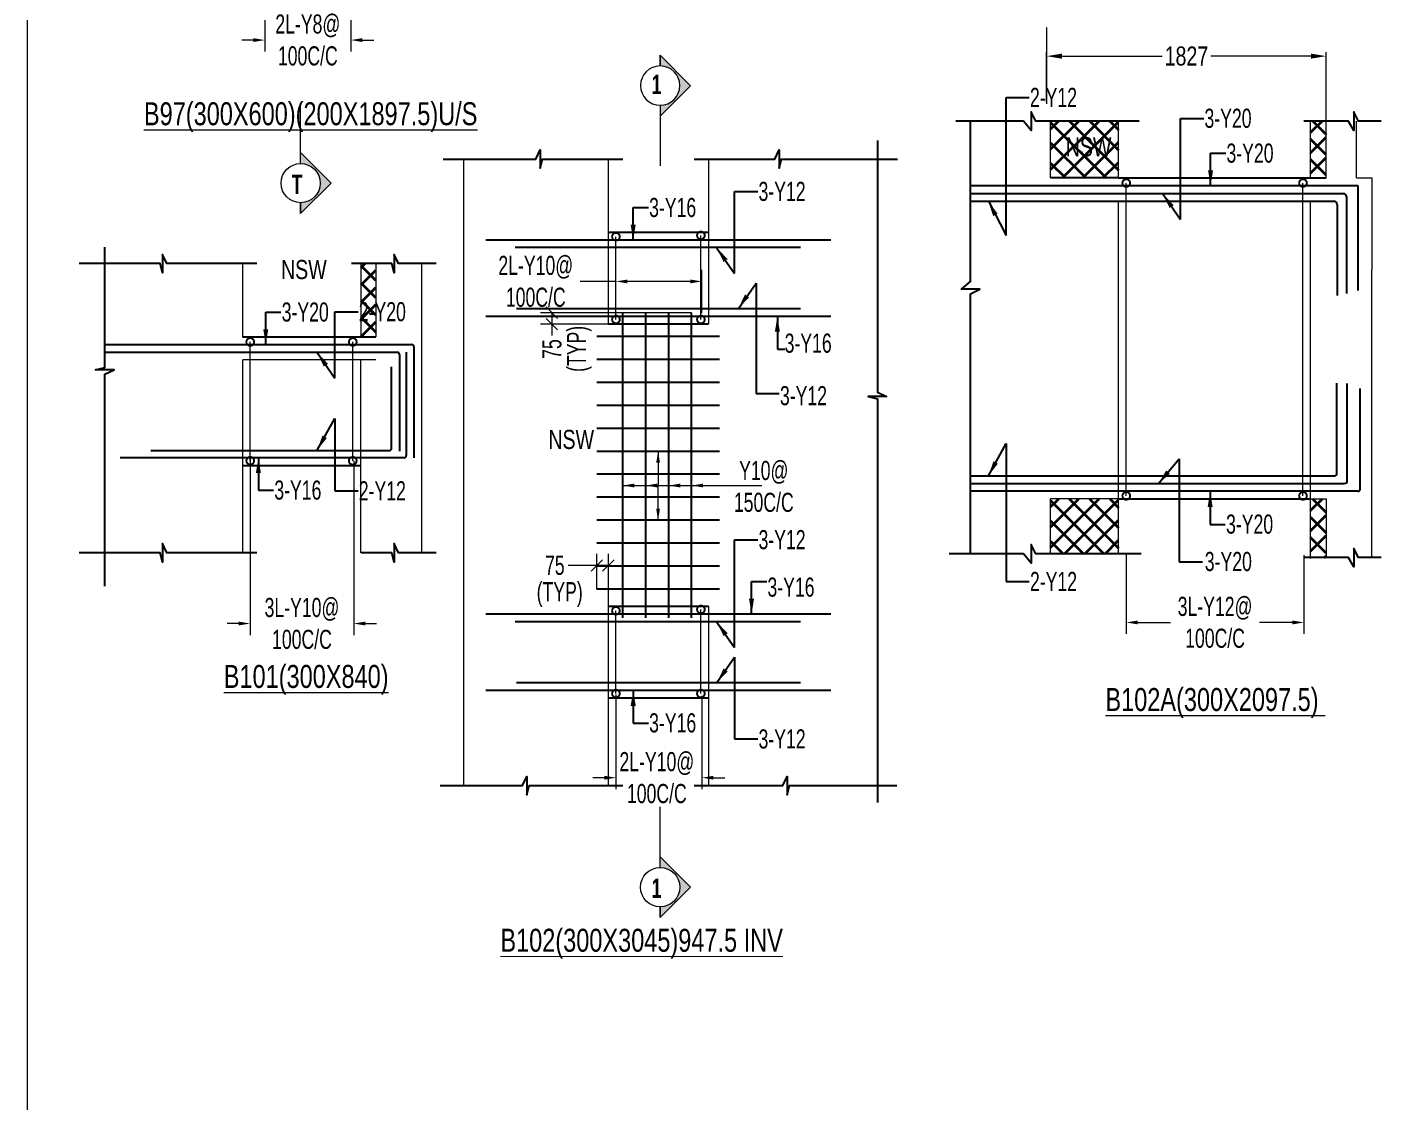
# Model space of a CAD drawing. Header units: millimetres. Extents: x -2697 to 288508, y -1308 to 60928.
# Drawn here: x 83126 to 92082, y 10589 to 17617 of the extents above; entities that cross this region are included whole.
import ezdxf

# ---------------------------------------------------------------- set-up
doc = ezdxf.new("R2010")
doc.units = ezdxf.units.MM
doc.header["$LTSCALE"] = 100
for name, pattern in [('ACAD_ISO04W100', [30, 24, -3, 0, -3]), ('CONTINOUS', [0]), ('CONTINU', [0]), ('HIDDEN', [0.375, 0.25, -0.125])]:
    doc.linetypes.add(name, pattern=pattern)
doc.layers.get('Defpoints').update_dxf_attribs({"color": 1, "lineweight": 0})
for name, color, linetype in [('-S-ARROW', 253, 'Continuous'), ('-S-MISC', 8, 'Continuous'), ('-STR-BEAM', 7, 'CONTINU'), ('-STR-REINF', 3, 'Continuous'), ('-STR-TEXT', 6, 'Continuous')]:
    doc.layers.add(name, color=color, linetype=linetype)
for name, color, linetype, lineweight in [('-S-STIRUP', 11, 'Continuous', 9), ('-S-TEXT', 6, 'Continuous', 0), ('-STR-COLUMN', 5, 'HIDDEN', 13), ('-STR-RF-DIM', 252, 'CONTINOUS', 20), ('A-ANNO-GRID-LINE', 252, 'ACAD_ISO04W100', 20), ('G-ANNO-SYMB', 8, 'CONTINOUS', 9), ('GRID DIM', 252, 'Continuous', 9), ('S-COL HATCH', 9, 'Continuous', 35), ('SEC TEXT', 9, 'Continuous', 18), ('SLAB LINE', 254, 'HIDDEN', 20)]:
    doc.layers.add(name, color=color, linetype=linetype, lineweight=lineweight)
doc.styles.add('BEAM-LS', font='romans.shx', dxfattribs={"width": 0.8})
doc.styles.add('SOBHA', font='swisscl.ttf', dxfattribs={"width": 0.9})
doc.styles.add('sobha.sed', font='swisscl.ttf')
doc.styles.add('Swis721 LtCn BT_B', font='', dxfattribs={"width": 0.9, "height": 250})
doc.styles.get('Swis721 LtCn BT_B').set_extended_font_data('Swis721 LtCn BT', bold=True)
doc.dimstyles.new('S-50', dxfattribs={"dimscale": 50, "dimtxt": 2.5, "dimasz": 2, "dimexe": 0.5, "dimexo": 0.25, "dimgap": 0.25, "dimtad": 0, "dimdec": 0, "dimrnd": 0.0005, "dimzin": 0, "dimdsep": 46, "dimtxsty": 'sobha.sed', "dimblk": 'OBLIQUE', "dimcen": 0.09, "dimclrd": 8, "dimclre": 8, "dimclrt": 6, "dimadec": 0, "dimazin": 0, "dimtfac": 1, "dimtdec": 0, "dimtofl": 0, "dimtmove": 2, "dimatfit": 3, "dimfxl": 0.18, "dimtolj": 1, "dimtzin": 0, "dimlwd": -1, "dimlwe": -1, "dimarcsym": 0})
doc.dimstyles.new('S-DIM50', dxfattribs={"dimscale": 50, "dimtxt": 2.5, "dimasz": 1.5, "dimexe": 1.5, "dimexo": 1, "dimgap": 0.5, "dimtad": 0, "dimdec": 0, "dimzin": 0, "dimdsep": 46, "dimtxsty": 'SOBHA', "dimcen": 0.09, "dimclrd": 256, "dimclre": 256, "dimclrt": 6, "dimadec": 5, "dimazin": 0, "dimtfac": 1, "dimtdec": 0, "dimtofl": 0, "dimtmove": 0, "dimatfit": 3, "dimfxl": 0.18, "dimtolj": 1, "dimtzin": 0, "dimlwd": -1, "dimlwe": -1, "dimarcsym": 0})
doc.dimstyles.new('STIRUP', dxfattribs={"dimscale": 50, "dimtxt": 2.5, "dimasz": 2.2, "dimexe": 0, "dimexo": 0, "dimgap": 0.5, "dimtad": 0, "dimdec": 0, "dimzin": 0, "dimdsep": 46, "dimtxsty": 'BEAM-LS', "dimblk": 'DOTSMALL', "dimcen": 0.09, "dimclrd": 256, "dimclre": 256, "dimclrt": 256, "dimadec": 5, "dimazin": 0, "dimtfac": 1, "dimtdec": 0, "dimtofl": 0, "dimtmove": 0, "dimatfit": 3, "dimldrblk": 'DOTSMALL', "dimfxl": 0, "dimfxlon": 1, "dimtolj": 1, "dimtzin": 0, "dimlwd": -1, "dimlwe": -1, "dimarcsym": 0})
pattern_1 = [(45, (-108840.11, 120190.03), (-66.29126, 66.29126), []), (135, (-108840.11, 120190.03), (-66.29126, -66.29126), [])]
pattern_2 = [(45, (-108840.115, 119840.69), (-66.29126, 66.29126), []), (135, (-108840.115, 119840.69), (-66.29126, -66.29126), [])]

# ---------------------------------------------------------------- blocks, each defined once
blk = doc.blocks.new('*D653')
at = {"layer": '-STR-RF-DIM', "transparency": 16777216}
for p, q in [((84678.4, 18610.2), (84678.4, 17459.6)), ((85239.9, 18618.2), (85239.9, 17459.6)), ((84603.4, 17534.6), (84528.4, 17534.6)), ((85314.9, 17534.6), (85389.9, 17534.6))]:
    blk.add_line(p, q, dxfattribs=at)
for points in [[(84603.4, 17547.1), (84603.4, 17522.1), (84678.4, 17534.6)], [(85314.9, 17547.1), (85314.9, 17522.1), (85239.9, 17534.6)]]:
    blk.add_solid(points, dxfattribs=at)
at = {"layer": 'Defpoints', "color": 0, "transparency": 16777216}
for p in [(84678.4, 18610.2, 0), (85239.9, 18618.2, 0), (84678.4, 17534.6)]:
    blk.add_point(p, dxfattribs=at)
at = {"layer": '-STR-RF-DIM', "color": 6, "transparency": 16777216, "insert": (84959.2, 17534.6), "char_height": 125, "attachment_point": 5, "style": 'SOBHA'}
blk.add_mtext('\\A1;2L-Y8@\\P100C/C', dxfattribs=at)
blk = doc.blocks.new('_Oblique')
at = {"color": 0, "linetype": 'ByBlock', "lineweight": -2}
blk.add_line((-0.5, -0.5), (0.5, 0.5), dxfattribs=at)
blk = doc.blocks.new('*D691')
at = {"layer": '-STR-RF-DIM', "transparency": 16777216}
for p, q in [((84582.8, 14796.3), (84582.8, 13645.7)), ((85259.2, 14784.6), (85259.2, 13645.7)), ((84507.8, 13720.7), (84432.8, 13720.7)), ((85334.2, 13720.7), (85409.2, 13720.7))]:
    blk.add_line(p, q, dxfattribs=at)
for points in [[(84507.8, 13733.2), (84507.8, 13708.2), (84582.8, 13720.7)], [(85334.2, 13733.2), (85334.2, 13708.2), (85259.2, 13720.7)]]:
    blk.add_solid(points, dxfattribs=at)
at = {"layer": 'Defpoints', "color": 0, "transparency": 16777216}
for p in [(84582.8, 14796.3, 0), (85259.2, 14784.6, 178586.6), (84582.8, 13720.7)]:
    blk.add_point(p, dxfattribs=at)
at = {"layer": '-STR-RF-DIM', "color": 6, "transparency": 16777216, "insert": (84921, 13720.7), "char_height": 125, "attachment_point": 5, "style": 'SOBHA'}
blk.add_mtext('\\A1;3L-Y10@\\P100C/C', dxfattribs=at)
blk = doc.blocks.new('_DotSmall')
at = {"color": 0, "linetype": 'ByBlock', "const_width": 0.5}
blk.add_lwpolyline([(-0.0625, 0, 1), (0.0625, 0, 1)], format="xyb", close=True, dxfattribs=at)
blk = doc.blocks.new('*D692')
at = {"layer": '-S-STIRUP', "ltscale": 100, "transparency": 16777216}
blk.add_line((85253, 14784.6), (85253, 15561.3), dxfattribs=at)
at = {"layer": 'Defpoints', "color": 0, "linetype": 'CONTINU', "ltscale": 100, "transparency": 16777216}
for p in [(85253, 15561.3), (85253, 15561.3), (85253, 14784.6)]:
    blk.add_point(p, dxfattribs=at)
at = {"layer": '-S-STIRUP', "linetype": 'CONTINU', "ltscale": 100, "transparency": 16777216, "xscale": 100, "yscale": 100, "zscale": 100}
for p, rotation in [((85253, 15561.3), 90), ((85253, 14784.6), 270)]:
    blk.add_blockref('_DotSmall', p, dxfattribs=dict(at, rotation=rotation))
blk = doc.blocks.new('*D693')
at = {"layer": '-S-STIRUP', "ltscale": 100, "transparency": 16777216}
blk.add_line((84582.8, 14784.6), (84582.8, 15561.3), dxfattribs=at)
at = {"layer": 'Defpoints', "color": 0, "linetype": 'CONTINU', "ltscale": 100, "transparency": 16777216}
for p in [(84582.8, 15561.3), (84582.8, 15561.3), (84582.8, 14784.6)]:
    blk.add_point(p, dxfattribs=at)
at = {"layer": '-S-STIRUP', "linetype": 'CONTINU', "ltscale": 100, "transparency": 16777216, "xscale": 100, "yscale": 100, "zscale": 100}
for p, rotation in [((84582.8, 15561.3), 90), ((84582.8, 14784.6), 270)]:
    blk.add_blockref('_DotSmall', p, dxfattribs=dict(at, rotation=rotation))
blk = doc.blocks.new('*D694')
at = {"layer": '-STR-RF-DIM', "transparency": 16777216}
for p, q in [((86973.1, 13256.7), (86973.1, 12637.9)), ((87534.6, 13248.7), (87534.6, 12637.9)), ((86898.1, 12712.9), (86823.1, 12712.9)), ((87609.6, 12712.9), (87684.6, 12712.9))]:
    blk.add_line(p, q, dxfattribs=at)
for points in [[(86898.1, 12725.4), (86898.1, 12700.4), (86973.1, 12712.9)], [(87609.6, 12725.4), (87609.6, 12700.4), (87534.6, 12712.9)]]:
    blk.add_solid(points, dxfattribs=at)
at = {"layer": 'Defpoints', "color": 0, "transparency": 16777216}
for p in [(86973.1, 13256.7, 0), (87534.6, 13248.7, 0), (87534.6, 12712.9)]:
    blk.add_point(p, dxfattribs=at)
at = {"layer": '-STR-RF-DIM', "color": 6, "transparency": 16777216, "insert": (87240.4, 12712.9), "char_height": 125, "attachment_point": 5, "style": 'SOBHA'}
blk.add_mtext('\\A1;2L-Y10@\\P100C/C', dxfattribs=at)
blk = doc.blocks.new('*D695')
at = {"layer": '-S-STIRUP', "ltscale": 100, "transparency": 16777216}
blk.add_line((86973.1, 13263), (86973.1, 13804.3), dxfattribs=at)
at = {"layer": 'Defpoints', "color": 0, "linetype": 'CONTINU', "ltscale": 100, "transparency": 16777216}
for p in [(86973.1, 13804.3), (86973.1, 13804.3), (86973.1, 13263)]:
    blk.add_point(p, dxfattribs=at)
at = {"layer": '-S-STIRUP', "linetype": 'CONTINU', "ltscale": 100, "transparency": 16777216, "xscale": 100, "yscale": 100, "zscale": 100}
for p, rotation in [((86973.1, 13804.3), 90), ((86973.1, 13263), 270)]:
    blk.add_blockref('_DotSmall', p, dxfattribs=dict(at, rotation=rotation))
blk = doc.blocks.new('*D696')
at = {"layer": '-S-STIRUP', "ltscale": 100, "transparency": 16777216}
blk.add_line((87528.4, 13263), (87528.4, 13812.8), dxfattribs=at)
at = {"layer": 'Defpoints', "color": 0, "linetype": 'CONTINU', "ltscale": 100, "transparency": 16777216}
for p in [(87528.4, 13812.8), (87528.4, 13812.8), (87528.4, 13263)]:
    blk.add_point(p, dxfattribs=at)
at = {"layer": '-S-STIRUP', "linetype": 'CONTINU', "ltscale": 100, "transparency": 16777216, "xscale": 100, "yscale": 100, "zscale": 100}
for p, rotation in [((87528.4, 13812.8), 90), ((87528.4, 13263), 270)]:
    blk.add_blockref('_DotSmall', p, dxfattribs=dict(at, rotation=rotation))
blk = doc.blocks.new('*D697')
at = {"layer": '-S-STIRUP', "ltscale": 100, "transparency": 16777216}
blk.add_line((90308.6, 14555.2), (90308.6, 16600.2), dxfattribs=at)
at = {"layer": 'Defpoints', "color": 0, "linetype": 'CONTINU', "ltscale": 100, "transparency": 16777216}
for p in [(90308.6, 16600.2), (90308.6, 16600.2), (90308.6, 14555.2)]:
    blk.add_point(p, dxfattribs=at)
at = {"layer": '-S-STIRUP', "linetype": 'CONTINU', "ltscale": 100, "transparency": 16777216, "xscale": 100, "yscale": 100, "zscale": 100}
for p, rotation in [((90308.6, 16600.2), 90), ((90308.6, 14555.2), 270)]:
    blk.add_blockref('_DotSmall', p, dxfattribs=dict(at, rotation=rotation))
blk = doc.blocks.new('*D698')
at = {"layer": '-S-STIRUP', "ltscale": 100, "transparency": 16777216}
blk.add_line((91463.6, 14554.9), (91463.6, 16600.2), dxfattribs=at)
at = {"layer": 'Defpoints', "color": 0, "linetype": 'CONTINU', "ltscale": 100, "transparency": 16777216}
for p in [(91463.6, 16600.2), (91463.6, 16600.2), (91463.6, 14554.9)]:
    blk.add_point(p, dxfattribs=at)
at = {"layer": '-S-STIRUP', "linetype": 'CONTINU', "ltscale": 100, "transparency": 16777216, "xscale": 100, "yscale": 100, "zscale": 100}
for p, rotation in [((91463.6, 16600.2), 90), ((91463.6, 14554.9), 270)]:
    blk.add_blockref('_DotSmall', p, dxfattribs=dict(at, rotation=rotation))
blk = doc.blocks.new('*D699')
at = {"layer": '-STR-RF-DIM', "transparency": 16777216}
for p, q in [((90308.6, 14176.1), (90308.6, 13652.9)), ((91469.5, 14168.6), (91469.5, 13652.9)), ((90383.6, 13727.9), (90597.9, 13727.9)), ((91394.5, 13727.9), (91180.2, 13727.9))]:
    blk.add_line(p, q, dxfattribs=at)
for points in [[(90383.6, 13740.4), (90383.6, 13715.4), (90308.6, 13727.9)], [(91394.5, 13740.4), (91394.5, 13715.4), (91469.5, 13727.9)]]:
    blk.add_solid(points, dxfattribs=at)
at = {"layer": 'Defpoints', "color": 0, "transparency": 16777216}
for p in [(90308.6, 14176.1), (91469.5, 14168.6), (91469.5, 13727.9)]:
    blk.add_point(p, dxfattribs=at)
at = {"layer": '-STR-RF-DIM', "color": 6, "transparency": 16777216, "insert": (90889, 13727.9), "char_height": 125, "attachment_point": 5, "style": 'SOBHA'}
blk.add_mtext('\\A1;3L-Y12@\\P100C/C', dxfattribs=at)
blk = doc.blocks.new('*D700')
at = {"layer": 'Defpoints', "color": 0, "transparency": 16777216}
for p in [(89788.2, 17429.6), (89788.2, 17118.6, 0), (91615.5, 16633.2, 0)]:
    blk.add_point(p, dxfattribs=at)
at = {"layer": 'GRID DIM', "transparency": 16777216}
for p, q in [((89788.2, 17131.1), (89788.2, 17454.6)), ((89888.2, 17429.6), (90543, 17429.6)), ((91515.5, 17429.6), (90860.7, 17429.6)), ((91615.5, 16645.7), (91615.5, 17454.6))]:
    blk.add_line(p, q, dxfattribs=at)
for points in [[(89888.2, 17446.2), (89888.2, 17412.9), (89788.2, 17429.6)], [(91515.5, 17446.2), (91515.5, 17412.9), (91615.5, 17429.6)]]:
    blk.add_solid(points, dxfattribs=at)
at = {"layer": 'GRID DIM', "color": 13, "transparency": 16777216, "insert": (90701.8, 17429.6), "char_height": 125, "attachment_point": 5, "style": 'sobha.sed'}
blk.add_mtext('\\A1;1827', dxfattribs=at)
blk = doc.blocks.new('Detail View - M_Section Head - Structural Type 1-785420-STILT FLOOR FRAMING PLAN')
at = {"layer": 'G-ANNO-SYMB'}
h = blk.add_hatch(color=9, dxfattribs=at)
edge = h.paths.add_edge_path(flags=0)
edge.add_line((-8.5, 0), (-9.86, 0))
edge.add_line((-9.86, 0), (-5.99, 3.87))
edge.add_line((-5.99, 3.87), (-2.12, 0))
edge.add_line((-2.12, 0), (-3.5, 0))
edge.add_arc((-6, 0), 2.5, 360, 540)
for p, q in [((-5.99, 3.87), (-9.86, 0)), ((-5.99, 3.87), (-2.12, 0)), ((-8.5, 0), (-9.86, 0)), ((-3.5, 0), (-2.12, 0))]:
    blk.add_line(p, q, dxfattribs=at)
at = {"layer": 'G-ANNO-SYMB', "color": 5}
for p, q in [((-5.99, 3.87), (-9.86, 0)), ((-2.12, 0), (-5.99, 3.87)), ((-9.86, 0), (-8.5, 0)), ((-3.5, 0), (4.24, 0)), ((-3.5, 0), (-2.12, 0))]:
    blk.add_line(p, q, dxfattribs=at)
at = {"layer": 'G-ANNO-SYMB'}
blk.add_arc((-6, 0), 2.5, 360, 180, dxfattribs=at)
at = {"layer": 'G-ANNO-SYMB', "color": 5}
for start, end in [(360, 180), (180, 360)]:
    blk.add_arc((-6, 0), 2.5, start, end, dxfattribs=at)
blk = doc.blocks.new('*D795')
at = {"layer": '-STR-RF-DIM', "transparency": 16777216}
for p, q in [((86973.1, 15765.8), (86973.1, 16032)), ((87534.6, 15748.8), (87534.6, 16032)), ((86973.1, 15957), (86740.3, 15957)), ((87459.6, 15957), (87048.1, 15957))]:
    blk.add_line(p, q, dxfattribs=at)
for points in [[(87048.1, 15969.5), (87048.1, 15944.5), (86973.1, 15957)], [(87459.6, 15969.5), (87459.6, 15944.5), (87534.6, 15957)]]:
    blk.add_solid(points, dxfattribs=at)
at = {"layer": 'Defpoints', "color": 0, "transparency": 16777216}
for p in [(87534.6, 15957), (86973.1, 15765.8, 0), (87534.6, 15748.8, 0)]:
    blk.add_point(p, dxfattribs=at)
at = {"layer": '-STR-RF-DIM', "color": 6, "transparency": 16777216, "insert": (86449.2, 15957), "char_height": 125, "attachment_point": 5, "style": 'SOBHA'}
blk.add_mtext('\\A1;2L-Y10@\\P100C/C', dxfattribs=at)
blk = doc.blocks.new('*D796')
at = {"layer": '-S-STIRUP', "ltscale": 100, "transparency": 16777216}
blk.add_line((86973.1, 15708), (86973.1, 16249.3), dxfattribs=at)
at = {"layer": 'Defpoints', "color": 0, "linetype": 'CONTINU', "ltscale": 100, "transparency": 16777216}
for p in [(86973.1, 16249.3), (86973.1, 16249.3), (86973.1, 15708)]:
    blk.add_point(p, dxfattribs=at)
at = {"layer": '-S-STIRUP', "linetype": 'CONTINU', "ltscale": 100, "transparency": 16777216, "xscale": 100, "yscale": 100, "zscale": 100}
for p, rotation in [((86973.1, 16249.3), 90), ((86973.1, 15708), 270)]:
    blk.add_blockref('_DotSmall', p, dxfattribs=dict(at, rotation=rotation))
blk = doc.blocks.new('*D797')
at = {"layer": '-S-STIRUP', "ltscale": 100, "transparency": 16777216}
blk.add_line((87528.4, 15708), (87528.4, 16257.8), dxfattribs=at)
at = {"layer": 'Defpoints', "color": 0, "linetype": 'CONTINU', "ltscale": 100, "transparency": 16777216}
for p in [(87528.4, 16257.8), (87528.4, 16257.8), (87528.4, 15708)]:
    blk.add_point(p, dxfattribs=at)
at = {"layer": '-S-STIRUP', "linetype": 'CONTINU', "ltscale": 100, "transparency": 16777216, "xscale": 100, "yscale": 100, "zscale": 100}
for p, rotation in [((87528.4, 16257.8), 90), ((87528.4, 15708), 270)]:
    blk.add_blockref('_DotSmall', p, dxfattribs=dict(at, rotation=rotation))
blk = doc.blocks.new('*D798')
at = {"layer": '-STR-RF-DIM', "transparency": 16777216}
for p, q in [((87468, 15752.7), (86479.7, 15752.7)), ((86929.4, 15677.7), (86479.7, 15677.7)), ((86554.7, 15752.7), (86554.7, 15677.7)), ((86554.7, 15677.7), (86554.7, 15602.7))]:
    blk.add_line(p, q, dxfattribs=at)
at = {"layer": 'Defpoints', "color": 0, "transparency": 16777216}
for p in [(86554.7, 15677.7), (86929.4, 15677.7, 0), (87468, 15752.7)]:
    blk.add_point(p, dxfattribs=at)
at = {"layer": '-STR-RF-DIM', "transparency": 16777216, "xscale": 75, "yscale": 75, "zscale": 75}
for p, rotation in [((86554.7, 15752.7), 90), ((86554.7, 15677.7), 270)]:
    blk.add_blockref('_Oblique', p, dxfattribs=dict(at, rotation=rotation))
at = {"layer": '-STR-RF-DIM', "color": 6, "transparency": 16777216, "insert": (86554.7, 15515.1), "char_height": 125, "attachment_point": 5, "rotation": 90, "style": 'SOBHA'}
blk.add_mtext('\\A1;75', dxfattribs=at)
blk = doc.blocks.new('*D799')
at = {"layer": '-STR-RF-DIM', "transparency": 16777216}
for p, q in [((86847.9, 13946.3), (86847.9, 14175.6)), ((86923.4, 13832.7), (86923.4, 14175.6)), ((86847.9, 14100.6), (86660.9, 14100.6)), ((86923.4, 14100.6), (86847.9, 14100.6))]:
    blk.add_line(p, q, dxfattribs=at)
at = {"layer": 'Defpoints', "color": 0, "transparency": 16777216}
for p in [(86923.4, 14100.6), (86847.9, 13946.3, 0), (86923.4, 13832.7, 0)]:
    blk.add_point(p, dxfattribs=at)
at = {"layer": '-STR-RF-DIM', "transparency": 16777216, "xscale": 75, "yscale": 75, "zscale": 75, "rotation": 180}
blk.add_blockref('_Oblique', (86847.9, 14100.6), dxfattribs=at)
at = {"layer": '-STR-RF-DIM', "transparency": 16777216, "xscale": 75, "yscale": 75, "zscale": 75}
blk.add_blockref('_Oblique', (86923.4, 14100.6), dxfattribs=at)
at = {"layer": '-STR-RF-DIM', "color": 6, "transparency": 16777216, "insert": (86573.4, 14100.6), "char_height": 125, "attachment_point": 5, "style": 'SOBHA'}
blk.add_mtext('\\A1;75', dxfattribs=at)

msp = doc.modelspace()

# ---------------------------------------------------------------- hatches: boundary and pattern name
at = {"layer": 'S-COL HATCH'}
h = msp.add_hatch(dxfattribs=at)
h.set_pattern_fill('ANSI37', color=253, scale=750)
h.set_pattern_definition(pattern_1)
h.paths.add_polyline_path([(90258.58, 16633.2), (89813.58, 16633.2), (89813.58, 17005.12), (90258.58, 17005.12)])
h = msp.add_hatch(dxfattribs=at)
h.set_pattern_fill('ANSI37', color=253, scale=750)
h.set_pattern_definition(pattern_1)
h.paths.add_polyline_path([(91513.58, 16633.2), (91615.48, 16633.2), (91615.48, 17005.13), (91513.58, 17005.13)])
h = msp.add_hatch(dxfattribs=at)
h.set_pattern_fill('ANSI37', color=253, scale=25)
h.paths.add_polyline_path([(85402.7, 15594.3), (85306.86, 15594.3), (85306.86, 16073.39), (85402.7, 16073.39)])
h = msp.add_hatch(dxfattribs=at)
h.set_pattern_fill('ANSI37', color=253, scale=750)
h.set_pattern_definition(pattern_2)
h.paths.add_polyline_path([(90258.58, 14536.06), (89813.58, 14536.06), (89813.58, 14176.87), (90258.58, 14176.87)])
h = msp.add_hatch(dxfattribs=at)
h.set_pattern_fill('ANSI37', color=253, scale=750)
h.set_pattern_definition(pattern_2)
h.paths.add_polyline_path([(91513.58, 14535.69), (91615.47, 14535.69), (91615.47, 14150.26), (91513.58, 14150.26)])

# ---------------------------------------------------------------- linework, layer by layer
at = {"layer": '-S-MISC', "linetype": 'ByBlock', "ltscale": 1000, "elevation": 0}
for points in [[(90392.73, 17005.11), (89717.87, 17005.12), (89687, 17064.78), (89687, 16944.62), (89637.15, 17005.12), (89193.72, 17005.12)], [(91973.56, 17005.13), (91825.98, 17005.13), (91795.11, 17064.78), (91795.11, 16944.62), (91761.44, 17005.13), (91469.51, 17005.13)], [(89291.18, 14176.88), (89291.19, 15875.71), (89350.85, 15906.58), (89230.68, 15906.58), (89291.19, 15956.43), (89291.19, 17005.12)], [(88682.48, 16878.18), (88682.48, 15234.15), (88742.14, 15205.68), (88621.97, 15205.68), (88682.48, 15190.53), (88682.48, 12551.57)], [(85844.41, 16756.79), (86449.75, 16756.79), (86478.22, 16816.44), (86478.22, 16696.28), (86493.37, 16756.79), (87019.21, 16756.79)], [(87484.56, 16756.79), (88011.58, 16756.79), (88040.05, 16816.44), (88040.05, 16696.28), (88055.2, 16756.79), (88813.04, 16756.79)], [(84626.61, 16073.39), (84037.28, 16073.39), (84008.81, 16133.05), (84008.81, 16012.89), (83993.67, 16073.39), (83464.69, 16073.39)], [(85797.36, 16073.39), (85552.45, 16073.39), (85523.98, 16133.05), (85523.98, 16012.89), (85508.83, 16073.39), (85245, 16073.39)], [(84626.61, 14183.39), (84037.28, 14183.39), (84008.81, 14243.05), (84008.81, 14122.89), (83993.67, 14183.39), (83464.69, 14183.39)], [(85797.36, 14183.39), (85552.45, 14183.39), (85523.98, 14243.05), (85523.98, 14122.89), (85508.83, 14183.39), (85306.86, 14183.39)], [(90406.55, 14176.86), (89717.53, 14176.88), (89686.66, 14236.54), (89686.66, 14116.38), (89636.81, 14176.88), (89151.07, 14176.88)], [(91973.56, 14152.61), (91825.97, 14152.61), (91795.11, 14212.27), (91795.11, 14092.11), (91761.44, 14152.61), (91469.5, 14152.61)], [(85824.27, 12661.79), (86361.8, 12661.79), (86390.27, 12721.44), (86390.27, 12601.28), (86405.42, 12661.79), (87019.21, 12661.79)], [(87484.56, 12661.79), (88064.41, 12661.79), (88092.88, 12721.44), (88092.88, 12601.28), (88108.03, 12661.79), (88808.82, 12661.79)]]:
    msp.add_lwpolyline(points, dxfattribs=at)
at = {"layer": '-S-MISC', "linetype": 'ByBlock', "ltscale": 1000}
msp.add_lwpolyline([(83632.8, 13965.44), (83632.8, 15350.05), (83692.46, 15378.52), (83572.3, 15378.52), (83632.8, 15393.67), (83632.8, 16181.49)], dxfattribs=at)
at = {"layer": '-STR-BEAM'}
for p, q in [((90258.58, 16633.2), (91513.58, 16633.19)), ((87578.36, 16277.69, 0), (86923.36, 16277.69, 0)), ((87578.36, 15677.69, 0), (86923.36, 15677.69, 0)), ((84532.8, 15594.3), (85402.7, 15594.3, 0)), ((84532.8, 14754.3), (85302.7, 14754.3)), ((90258.53, 14536.06), (91513.57, 14535.73)), ((90258.55, 14535.86), (91513.55, 14535.84)), ((90258.56, 14535.85), (91513.56, 14535.83)), ((87578.36, 13832.69, 0), (86923.36, 13832.69, 0)), ((87578.36, 13232.69, 0), (86923.36, 13232.69, 0))]:
    msp.add_line(p, q, dxfattribs=at)
at = {"layer": '-STR-COLUMN', "linetype": 'Continuous', "ltscale": 10}
for p, q in [((89813.58, 16633.2), (89813.59, 17005.12, 0)), ((90258.58, 16633.2), (90258.58, 17005.12)), ((90258.58, 16633.2), (90258.58, 17005.12)), ((91513.58, 16633.2), (91513.58, 17005.13, 0)), ((91513.58, 16633.2), (91513.58, 17005.12)), ((91615.48, 16633.19), (91615.48, 17005.13)), ((91813.58, 16633.19), (91813.58, 17005.13)), ((85975.86, 16756.79, 0), (85975.86, 13232.69, 0)), ((86923.36, 16756.79, 0), (86923.36, 16277.69, 0)), ((87578.36, 16756.79, 0), (87578.36, 16277.69, 0)), ((91813.58, 16633.19), (91913.58, 16633.2)), ((91913.58, 16633.2), (91913.58, 16633.2)), ((91913.58, 16633.2), (91913.59, 16033.41)), ((84532.8, 16073.39), (84532.8, 15594.3)), ((85306.86, 15594.3), (85306.86, 16073.39)), ((85402.7, 16073.39), (85402.7, 15594.3)), ((85702.7, 16073.39), (85702.7, 14183.39, 0)), ((91913.58, 14152.61), (91913.59, 16033.41)), ((84532.8, 14754.3), (84532.8, 14183.39)), ((85302.7, 14754.3), (85302.7, 14183.39)), ((90258.53, 14536.06), (89813.58, 14536.06)), ((89813.58, 14176.88), (89813.58, 14536.06)), ((90258.58, 14174.87), (90258.58, 14536.06)), ((91513.58, 14174.86), (91513.58, 14536.05)), ((91513.58, 14152.61, 0), (91513.58, 14535.73)), ((85975.86, 13232.69, 0), (85975.86, 12661.79, 0)), ((86923.36, 13232.69, 0), (86923.36, 12661.79, 0)), ((87578.36, 13232.69, 0), (87578.36, 12661.79, 0))]:
    msp.add_line(p, q, dxfattribs=at)
msp.add_lwpolyline([(91513.58, 14535.69), (91615.47, 14535.69), (91615.47, 14150.26), (91513.58, 14150.26)], close=True, dxfattribs=at)
at = {"layer": '-STR-REINF', "ltscale": 10}
for p, q in [((89291.19, 16583.2, 0), (91822.98, 16583.2, 0)), ((91822.98, 16583.2, 0), (91822.98, 15897.56, 0)), ((89291.19, 16531.95, 0), (91728.05, 16531.95, 0)), ((89291.19, 16480.7, 0), (91666.66, 16480.7, 0)), ((91748.05, 16511.95, 0), (91748.05, 15877.31, 0)), ((91686.66, 16460.7, 0), (91686.66, 15864.06, 0)), ((88378.36, 16227.69, 0), (86123.36, 16227.69, 0)), ((88178.36, 16177.69, 0), (86313.57, 16177.69, 0)), ((88178.36, 15777.69, 0), (86323.36, 15777.69, 0)), ((88378.36, 15727.69, 0), (86123.36, 15727.69, 0)), ((87649.08, 15596.32, 0), (86847.91, 15596.32, 0)), ((83632.8, 15544.3, 0), (85637.7, 15544.3, 0)), ((83632.8, 15494.3, 0), (85542.7, 15494.3, 0)), ((85602.7, 15494.3, 0), (85602.7, 14819.3, 0)), ((85652.7, 15529.3, 0), (85652.7, 14803.63, 0)), ((85557.7, 15479.3, 0), (85557.7, 14846.59, 0)), ((87649.08, 15446.32, 0), (86847.91, 15446.32, 0)), ((85506.7, 14866.58, 0), (85506.7, 15398.59, 0)), ((87649.08, 15296.32, 0), (86847.91, 15296.32, 0)), ((91685.66, 14705.61, 0), (91685.66, 15290.98, 0)), ((91753.36, 14655.71), (91753.36, 15290.36)), ((91837.74, 14600.75), (91837.74, 15257.48)), ((87649.08, 15146.32, 0), (86847.91, 15146.32, 0)), ((87649.08, 14996.32, 0), (86847.91, 14996.32, 0)), ((85587.7, 14804.3, 0), (83732.8, 14804.3, 0)), ((83932.8, 14851.58, 0), (85491.7, 14851.58, 0)), ((87649.08, 14846.32, 0), (86847.91, 14846.32, 0)), ((87649.08, 14696.32, 0), (86847.91, 14696.32, 0)), ((89291.18, 14685.7, 0), (91665.66, 14685.68, 0)), ((89291.18, 14635.74, 0), (91733.36, 14635.71)), ((87649.08, 14546.32, 0), (86847.91, 14546.32, 0)), ((91822.74, 14585.75), (89291.18, 14585.74)), ((87649.08, 14396.32, 0), (86847.91, 14396.32, 0)), ((87649.08, 14246.32, 0), (86847.91, 14246.32, 0)), ((87649.08, 14096.32, 0), (86847.91, 14096.32, 0)), ((87649.08, 13946.32, 0), (86847.91, 13946.32, 0)), ((88378.36, 13782.69, 0), (86123.36, 13782.69, 0)), ((88178.36, 13732.69, 0), (86313.57, 13732.69, 0)), ((88378.36, 13282.69, 0), (86123.36, 13282.69, 0)), ((88178.36, 13332.69, 0), (86323.36, 13332.69, 0))]:
    msp.add_line(p, q, dxfattribs=at)
at = {"layer": '-STR-REINF', "color": 3, "ltscale": 10}
for p, q in [((87017.97, 13757.69, 0), (87017.97, 15752.68, 0)), ((87167.97, 13757.69, 0), (87167.97, 15752.68, 0)), ((87317.97, 13757.69, 0), (87317.97, 15752.68, 0)), ((87467.97, 13757.69, 0), (87467.97, 15752.68, 0))]:
    msp.add_line(p, q, dxfattribs=at)
at = {"layer": '-STR-REINF', "ltscale": 10}
for centre, radius, start, end in [((91666.66, 16460.7, 0), 20, 0, 90), ((91728.05, 16511.95, 0), 20, 0, 90), ((85542.7, 15479.3, 0), 15, 0, 90), ((85637.7, 15529.3, 0), 15, 0, 90), ((85491.7, 14866.58, 0), 15, 270, 0), ((85587.7, 14819.3, 0), 15, 270, 0), ((91665.66, 14705.68, 0), 20, 270, 0), ((91733.36, 14655.71), 20, 270, 0)]:
    msp.add_arc(centre, radius, start, end, dxfattribs=at)
msp.add_rational_spline([(91822.74, 14585.75), (91837.74, 14585.75), (91837.74, 14600.75)], [1, 0.707106781187, 1], degree=2, dxfattribs=at)
for p, q in [((90258.58, 16633.2), (89813.58, 16633.2)), ((91513.58, 16633.19), (91615.48, 16633.19))]:
    msp.add_line(p, q)
at = {"layer": 'A-ANNO-GRID-LINE', "ltscale": 40}
msp.add_line((89788.19, 17617.47), (89788.19, 17118.63), dxfattribs=at)
at = {"layer": 'Defpoints', "color": 1}
msp.add_lwpolyline([(83126.44, 30730.58), (118187.53, 30730.58), (118187.53, 3561.14), (83126.44, 3561.14)], close=True, dxfattribs=at)
at = {"layer": 'SLAB LINE', "linetype": 'HIDDEN', "ltscale": 0.1}
for p, q in [((90258.58, 16483.2), (91513.58, 16483.19)), ((90258.58, 14536.06), (90258.58, 16483.2)), ((91513.58, 14535.73), (91513.58, 16483.19)), ((86923.36, 16277.69, 0), (86923.36, 15780.19, 0)), ((87578.36, 16277.69, 0), (87578.36, 15677.69, 0)), ((86923.36, 15780.19, 0), (86923.36, 15677.69, 0)), ((84532.8, 15444.54), (84532.8, 14754.3)), ((85402.7, 15444.54, 0), (84532.8, 15444.54, 0)), ((85302.7, 15444.54, 0), (85302.7, 14754.3)), ((86923.36, 13832.69, 0), (86923.36, 13232.69, 0)), ((87578.36, 13832.69, 0), (87578.36, 13232.69, 0))]:
    msp.add_line(p, q, dxfattribs=at)

# ---------------------------------------------------------------- block references
at = {"layer": 'G-ANNO-SYMB', "extrusion": (0, 0, -1), "yscale": 51.28199999999996, "zscale": 51.28199999999996}
for p, xscale, rotation in [((-87262.34, 16929.38, 0), -51.28199999999996, 90), ((-84912.47, 16907.38), 51.28199999999996, 90.00000000000003), ((-87262.34, 12305.19, 0), 51.28199999999996, 90.00000000000003)]:
    msp.add_blockref('Detail View - M_Section Head - Structural Type 1-785420-STILT FLOOR FRAMING PLAN', p, dxfattribs=dict(at, xscale=xscale, rotation=rotation))

# ---------------------------------------------------------------- texts
at = {"layer": '-S-TEXT', "color": 6, "style": 'sobha.sed'}
for p in [(89912.89, 16774.29, -178586.59), (84783.89, 15972.29, -178586.59), (86531.33, 14861.92, 0)]:
    msp.add_text('NSW', height=125, dxfattribs=at).set_placement(p)
at = {"layer": '-STR-RF-DIM', "color": 6, "insert": (87939.43, 14616.35, 0), "char_height": 125, "attachment_point": 5, "style": 'SOBHA'}
msp.add_mtext('\\A1;Y10@\\P150C/C', dxfattribs=at)
at = {"layer": '-STR-TEXT', "color": 6, "char_height": 125, "style": 'SOBHA'}
for s, insert, attachment_point in [('\\A1;2-Y12', (89679.18, 17097.34, 0), 7), ('\\A1;3-Y20', (90819.72, 16959.25, 0), 7), ('\\A1;3-Y20', (90963.57, 16858.46, 0), 1), ('\\A1;3-Y12', (87905.02, 16481.42, 178586.59), 7), ('\\A1;3-Y16', (87190.02, 16502.96, 0), 1), ('\\A1;3-Y20', (84788.46, 15819.57, 0), 1), ('\\A1;2-Y20', (85292.47, 15695.03, 178586.59), 7), ('\\A1;3-Y16', (88075.67, 15489.33, 0), 7), ('\\A1;3-Y12', (88044.99, 15272.73, 178586.59), 1), ('\\A1;3-Y16', (84740.22, 14529.02, 0), 7), ('\\A1;2-Y12', (85292.47, 14650.85, 178586.59), 1), ('\\A1;3-Y20', (90960.86, 14306.67, 0), 7), ('\\A1;3-Y12', (87905.02, 14204.85, 178586.59), 7), ('\\A1;(TYP)', (86454.97, 13991.67, 357173.18), 1), ('\\A1;3-Y16', (87963.44, 14021.51, 0), 1), ('\\A1;2-Y12', (89679.18, 14058.05, 0), 1), ('\\A1;3-Y16', (87190.02, 13007.42, 0), 7), ('\\A1;3-Y12', (87905.02, 13028.95, 178586.59), 1)]:
    msp.add_mtext(s, dxfattribs=dict(at, insert=insert, attachment_point=attachment_point))
at = {"layer": '-STR-TEXT', "color": 6, "insert": (86652.76, 15365.55, 357173.18), "char_height": 125, "attachment_point": 1, "rotation": 90, "style": 'SOBHA'}
msp.add_mtext('\\A1;(TYP)', dxfattribs=at)
at = {"layer": '-STR-TEXT', "color": 6, "insert": (91129.59, 14062.16, 0), "char_height": 125, "width": 345.2661, "attachment_point": 9, "style": 'SOBHA'}
msp.add_mtext('\\A1;3-Y20', dxfattribs=at)
at = {"layer": 'G-ANNO-SYMB', "color": 5, "char_height": 126.62, "width": 169.2306, "line_spacing_factor": 0.964267, "style": 'Swis721 LtCn BT_B'}
for s, insert, attachment_point in [('1', (87239, 17307.74, 0), 2), ('T', (84889.13, 16529.01), 8)]:
    msp.add_mtext(s, dxfattribs=dict(at, insert=insert, attachment_point=attachment_point))
at = {"layer": 'G-ANNO-SYMB', "color": 5, "insert": (87239, 11926.82, 0), "char_height": 126.62, "attachment_point": 8, "line_spacing_factor": 0.964267, "style": 'Swis721 LtCn BT_B'}
msp.add_mtext('1', dxfattribs=at)
at = {"layer": 'SEC TEXT', "color": 1, "linetype": 'ByBlock', "style": 'sobha.sed'}
for s, rotation, p in [('%%UB97(300X600)(200X1897.5)U/S', 0.010721, (83888.13, 16977.81, 357173.18)), ('%%UB101(300X840)', 0.010721, (84409.9, 13299.9, 0)), ('%%UB102A(300X2097.5) ', 0.010721, (90172.29, 13148.96, 0)), ('%%UB102(300X3045)947.5 INV', 359.989279, (86217.89, 11575.59, 0))]:
    msp.add_text(s, height=150, rotation=rotation, dxfattribs=at).set_placement(p)

# ---------------------------------------------------------------- dimensions: what is measured, and where the dimension line sits
at = {"layer": '-S-STIRUP', "linetype": 'CONTINU', "ltscale": 100}
for base, p1, p2, picture, middle in [((90308.58, 16600.2), (90308.58, 14555.18), (90308.58, 16600.2), '*D697', (90308.58, 15577.69)), ((91463.58, 16600.19), (91463.58, 14554.85), (91463.58, 16600.19), '*D698', (91463.58, 15577.52)), ((86973.11, 16249.34, 178586.59), (86973.11, 15707.98, 178586.59), (86973.11, 16249.34, 178586.59), '*D796', (86973.11, 15978.66, 178586.59)), ((87528.36, 16257.78, 0), (87528.36, 15707.98, 0), (87528.36, 16257.78, 0), '*D797', (87528.36, 15982.88, 0)), ((84582.8, 15561.29), (84582.8, 14784.58), (84582.8, 15561.29), '*D693', (84582.8, 15172.94)), ((85252.95, 15561.29, 178586.59), (85252.95, 14784.58, 178586.59), (85252.95, 15561.29, 178586.59), '*D692', (85252.95, 15172.94, 178586.59)), ((86973.11, 13804.34, 178586.59), (86973.11, 13262.98, 178586.59), (86973.11, 13804.34, 178586.59), '*D695', (86973.11, 13533.66, 178586.59)), ((87528.36, 13812.78, 0), (87528.36, 13262.98, 0), (87528.36, 13812.78, 0), '*D696', (87528.36, 13537.88, 0))]:
    dim = msp.add_linear_dim(base=base, p1=p1, p2=p2, angle=90, text=' ', dimstyle='STIRUP', override={"dimasz": 2}, dxfattribs=at)
    dim.commit()
    dim.dimension.update_dxf_attribs({"geometry": picture, "text_midpoint": middle})
at = {"layer": '-STR-RF-DIM'}
dim = msp.add_linear_dim(base=(84678.44, 17534.63, 357173.18), p1=(85239.94, 18618.21, 357173.18), p2=(84678.44, 18610.21, 357173.18), angle=180, text='2L-Y8@\\P100C/C', dimstyle='S-DIM50', override={"dimscale": 1, "dimtxt": 125, "dimasz": 75, "dimexe": 75, "dimexo": 0, "dimgap": 25, "dimsah": 1, "dimcen": 4.5, "dimfxl": 75}, dxfattribs=at)
dim.commit()
dim.dimension.update_dxf_attribs({"geometry": '*D653', "text_midpoint": (84959.19, 17534.63, 357173.18), "dimtype": 160})
for base, p1, p2, picture, middle in [((87534.61, 15956.95, 178586.59), (86973.11, 15765.8, 178586.59), (87534.61, 15748.8, 178586.59), '*D795', (86449.2, 15956.95, 178586.59)), ((87534.61, 12712.86, 178586.59), (86973.11, 13256.73, 178586.59), (87534.61, 13248.73, 178586.59), '*D694', (87240.44, 12712.86, 178586.59))]:
    dim = msp.add_linear_dim(base=base, p1=p1, p2=p2, text='2L-Y10@\\P100C/C', dimstyle='S-DIM50', override={"dimscale": 1, "dimtxt": 125, "dimasz": 75, "dimexe": 75, "dimexo": 0, "dimgap": 25, "dimsah": 1, "dimcen": 4.5, "dimfxl": 75}, dxfattribs=at)
    dim.commit()
    dim.dimension.update_dxf_attribs({"geometry": picture, "text_midpoint": middle, "dimtype": 160})
dim = msp.add_linear_dim(base=(86554.74, 15677.69, 0), p1=(87467.97, 15752.68, 0), p2=(86929.42, 15677.69, 0), angle=90, dimstyle='S-DIM50', override={"dimscale": 1, "dimtxt": 125, "dimasz": 75, "dimexe": 75, "dimexo": 0, "dimgap": 25, "dimblk1": 'Oblique', "dimblk2": 'Oblique', "dimsah": 1, "dimcen": 4.5, "dimfxl": 75}, dxfattribs=at)
dim.commit()
dim.dimension.update_dxf_attribs({"geometry": '*D798', "text_midpoint": (86554.74, 15515.14, 0), "dimtype": 160})
dim = msp.add_linear_dim(base=(84582.8, 13720.72, 0), p1=(85259.2, 14784.58, 178586.59), p2=(84582.8, 14796.3), angle=180, text='3L-Y10@\\P100C/C', dimstyle='S-DIM50', override={"dimscale": 1, "dimtxt": 125, "dimasz": 75, "dimexe": 75, "dimexo": 0, "dimgap": 25, "dimsah": 1, "dimcen": 4.5, "dimfxl": 75}, dxfattribs=at)
dim.commit()
dim.dimension.update_dxf_attribs({"geometry": '*D691', "text_midpoint": (84921, 13720.72, 0)})
dim = msp.add_linear_dim(base=(86923.36, 14100.56, 0), p1=(86847.91, 13946.32, 0), p2=(86923.36, 13832.69, 0), dimstyle='S-DIM50', override={"dimscale": 1, "dimtxt": 125, "dimasz": 75, "dimexe": 75, "dimexo": 0, "dimgap": 25, "dimblk1": 'Oblique', "dimblk2": 'Oblique', "dimsah": 1, "dimcen": 4.5, "dimfxl": 75}, dxfattribs=at)
dim.commit()
dim.dimension.update_dxf_attribs({"geometry": '*D799', "text_midpoint": (86573.37, 14100.56, 0), "dimtype": 160})
dim = msp.add_linear_dim(base=(91469.5, 13727.93), p1=(90308.58, 14176.05), p2=(91469.5, 14168.59), text='3L-Y12@\\P100C/C', dimstyle='S-DIM50', override={"dimscale": 1, "dimtxt": 125, "dimasz": 75, "dimexe": 75, "dimexo": 0, "dimgap": 25, "dimsah": 1, "dimcen": 4.5, "dimfxl": 75}, dxfattribs=at)
dim.commit()
dim.dimension.update_dxf_attribs({"geometry": '*D699', "text_midpoint": (90889.04, 13727.93)})
at = {"layer": 'GRID DIM'}
dim = msp.add_linear_dim(base=(89788.19, 17429.58, 0), p1=(91615.48, 16633.19), p2=(89788.19, 17118.63), dimstyle='S-50', override={"dimsah": 1, "dimclrd": 256, "dimclre": 256, "dimclrt": 13, "dimtmove": 1}, dxfattribs=at)
dim.commit()
dim.dimension.update_dxf_attribs({"geometry": '*D700', "text_midpoint": (90701.83, 17429.58, 0)})

# ---------------------------------------------------------------- leaders
at = {"layer": '-S-ARROW', "annotation_type": 0, "has_hookline": 1, "hookline_direction": 1}
for points, text_width in [([(89407.29, 16480.7, 0), (89522.77, 16256.84, 0), (89522.77, 17159.84, 0), (89674.18, 17159.84, 0)], 317.74), ([(90547.83, 16528.89, 0), (90663.31, 16362.44, 0), (90663.31, 17021.75, 0), (90814.72, 17021.75, 0)], 318.41), ([(90859.53, 16583.19, 0), (90859.53, 16795.96, 0), (90958.57, 16795.96, 0)], 318.41), ([(87633.14, 16175.14, 178586.59), (87748.62, 16008.69, 178586.59), (87748.62, 16543.92, 178586.59), (87900.02, 16543.92, 178586.59)], 317.96), ([(87085.98, 16227.69, 0), (87085.98, 16440.46, 0), (87185.02, 16440.46, 0)], 318.41), ([(87773.1, 15780.24, 178586.59), (87888.59, 15946.68, 178586.59), (87888.59, 15224.46, 178586.59), (88039.99, 15224.46, 178586.59)], 317.96), ([(84684.42, 15544.3, 0), (84684.42, 15757.07, 0), (84783.46, 15757.07, 0)], 318.41), ([(85020.58, 15491.74, 178586.59), (85136.06, 15325.3, 178586.59), (85136.06, 15757.53, 178586.59), (85287.47, 15757.53, 178586.59)], 318.18), ([(88028.22, 15727.69, 0), (88028.22, 15514.92, 0), (88077.74, 15514.92, 0)], 318.41), ([(85020.58, 14854.13, 178586.59), (85136.06, 15061.58, 178586.59), (85136.06, 14588.35, 178586.59), (85287.47, 14588.35, 178586.59)], 317.74), ([(89407.29, 14685.7, 0), (89522.77, 14898.55, 0), (89522.77, 13995.55, 0), (89674.18, 13995.55, 0)], 317.74), ([(84636.18, 14804.3, 0), (84636.18, 14591.52, 0), (84735.22, 14591.52, 0)], 318.41), ([(90856.82, 14581.94, 0), (90856.82, 14369.17, 0), (90955.86, 14369.17, 0)], 318.41), ([(87633.14, 13730.14, 178586.59), (87748.62, 13563.69, 178586.59), (87748.62, 14267.35, 178586.59), (87900.02, 14267.35, 178586.59)], 317.96), ([(87859.4, 13782.69, 0), (87859.4, 13995.46, 0), (87958.44, 13995.46, 0)], 318.41), ([(87633.14, 13335.24, 178586.59), (87748.62, 13501.68, 178586.59), (87748.62, 12966.45, 178586.59), (87900.02, 12966.45, 178586.59)], 317.96), ([(87085.98, 13282.69, 0), (87085.98, 13069.92, 0), (87185.02, 13069.92, 0)], 318.41)]:
    msp.add_leader(points, dimstyle='S-50', override={"dimasz": 2, "dimgap": 0.1, "dimtad": 0}, dxfattribs=dict(at, text_width=text_width))
at = {"layer": '-S-ARROW'}
msp.add_leader([(90517.5, 14634.22), (90654.99, 14796.92), (90654.98, 14124.98), (90806.38, 14124.98)], dimstyle='S-50', override={"dimasz": 2, "dimgap": 0.1, "dimtad": 0}, dxfattribs=at)
at = {"layer": '-STR-RF-DIM'}
for points in [[(87248.49, 14846.32, 0), (87248.49, 14622.86, 0)], [(87017.97, 14622.86, 0), (87926.68, 14622.86, 0)], [(87167.97, 14622.86, 0), (87874.86, 14622.86, 0)], [(87248.49, 14396.32, 0), (87248.49, 14622.86, 0)], [(87317.97, 14622.86, 0), (87874.86, 14622.86, 0)], [(87467.97, 14622.86, 0), (87874.86, 14622.86, 0)]]:
    msp.add_leader(points, dimstyle='S-DIM50', override={"dimscale": 1, "dimtxt": 125, "dimasz": 75, "dimexe": 75, "dimexo": 0, "dimgap": 25, "dimcen": 4.5, "dimfxl": 75}, dxfattribs=at)

doc.saveas('drawing.dxf')
